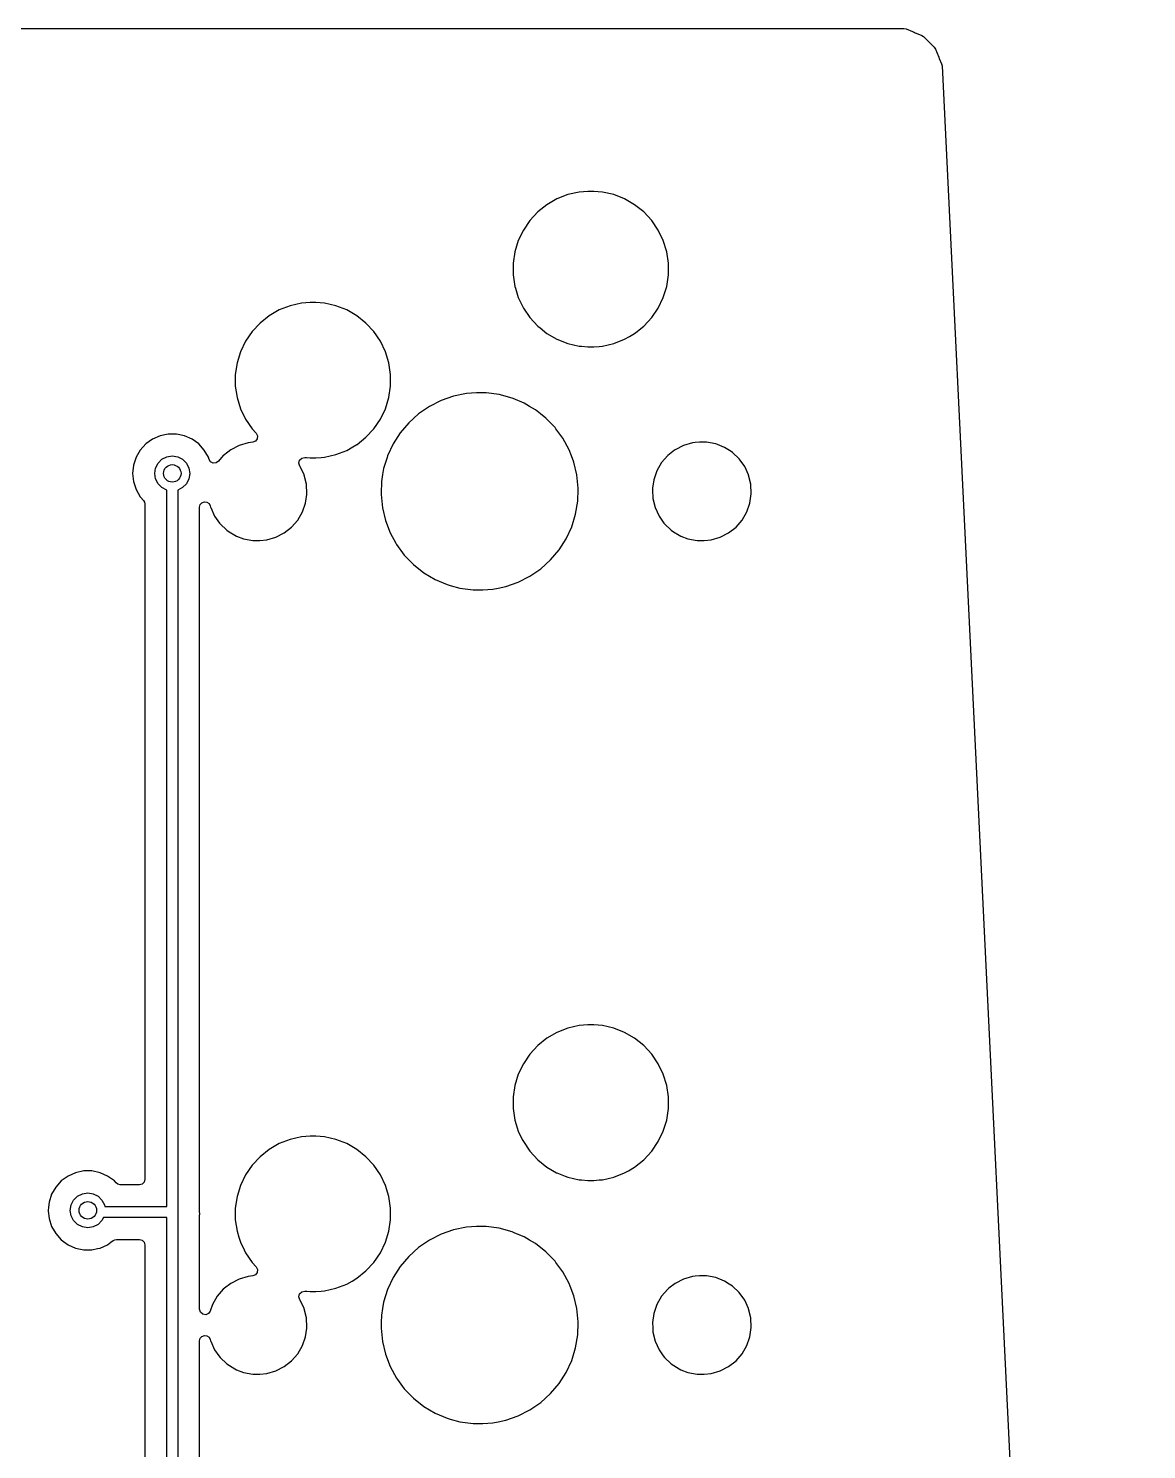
# Model space of a CAD drawing. Extents: x 51 to 201, y -153 to -28.
# Drawn here: x 175.42 to 200.98, y -60 to -27.52 of the extents above; entities that cross this region are included whole.
import ezdxf

# ---------------------------------------------------------------- set-up
doc = ezdxf.new("R2010")
doc.units = 0
doc.layers.add('BLACK', color=7, linetype='CONTINUOUS')

msp = doc.modelspace()

# ---------------------------------------------------------------- linework, layer by layer
at = {"layer": 'BLACK', "linetype": 'CONTINUOUS'}
for p, q in [((66.5009, -27.5214), (195.437, -27.5214)), ((195.437, -27.5214), (195.484, -27.5308)), ((195.484, -27.5308), (195.632, -27.5921)), ((195.632, -27.5921), (195.633, -27.5929)), ((195.633, -27.5929), (195.654, -27.6013)), ((195.654, -27.6013), (195.656, -27.6019)), ((195.656, -27.6019), (195.678, -27.611)), ((195.678, -27.611), (195.678, -27.6111)), ((195.678, -27.6111), (195.844, -27.68)), ((195.844, -27.68), (195.884, -27.7068)), ((195.884, -27.7068), (196.131, -27.9531)), ((196.131, -27.9531), (196.158, -27.9933)), ((196.158, -27.9933), (196.236, -28.1819)), ((196.236, -28.1819), (196.236, -28.183)), ((196.236, -28.183), (196.245, -28.2044)), ((196.245, -28.2044), (196.245, -28.2054)), ((196.245, -28.2054), (196.298, -28.3331)), ((196.298, -28.3331), (196.308, -28.3745)), ((196.308, -28.3745), (200.984, -124.592)), ((187.505, -31.4158), (187.275, -31.5489)), ((187.753, -31.3186), (187.505, -31.4158)), ((188.012, -31.2594), (187.753, -31.3186)), ((188.211, -31.2445), (188.012, -31.2594)), ((188.344, -31.2445), (188.211, -31.2445)), ((188.211, -31.2445), (188.211, -31.2445)), ((188.543, -31.2594), (188.344, -31.2445)), ((188.344, -31.2445), (188.344, -31.2445)), ((188.802, -31.3186), (188.543, -31.2594)), ((189.05, -31.4158), (188.802, -31.3186)), ((189.28, -31.5489), (189.05, -31.4158)), ((187.066, -31.7148), (186.885, -31.9099)), ((187.275, -31.5489), (187.066, -31.7148)), ((189.489, -31.7148), (189.28, -31.5489)), ((189.67, -31.9099), (189.489, -31.7148)), ((189.489, -31.7148), (189.489, -31.7148)), ((186.736, -32.1298), (186.62, -32.3695)), ((186.885, -31.9099), (186.736, -32.1298)), ((189.819, -32.1298), (189.67, -31.9099)), ((189.935, -32.3695), (189.819, -32.1298)), ((186.62, -32.3695), (186.542, -32.6238)), ((190.013, -32.6238), (189.935, -32.3695)), ((186.542, -32.6238), (186.502, -32.8869)), ((190.053, -32.8869), (190.013, -32.6238)), ((186.502, -32.8869), (186.502, -33.1531)), ((190.053, -33.1531), (190.053, -32.8869)), ((186.502, -33.1531), (186.542, -33.4162)), ((186.542, -33.4162), (186.554, -33.4575)), ((189.935, -33.6705), (190.013, -33.4162)), ((190.013, -33.4162), (190.053, -33.1531)), ((186.554, -33.4575), (186.62, -33.6705)), ((186.62, -33.6705), (186.736, -33.9102)), ((189.819, -33.9102), (189.935, -33.6705)), ((180.925, -34.0889), (180.716, -34.2548)), ((181.155, -33.9558), (180.925, -34.0889)), ((181.403, -33.8586), (181.155, -33.9558)), ((181.662, -33.7994), (181.403, -33.8586)), ((181.861, -33.7845), (181.662, -33.7994)), ((181.994, -33.7845), (181.861, -33.7845)), ((181.861, -33.7845), (181.861, -33.7845)), ((182.193, -33.7994), (181.994, -33.7845)), ((181.994, -33.7845), (181.994, -33.7845)), ((182.452, -33.8586), (182.193, -33.7994)), ((182.7, -33.9558), (182.452, -33.8586)), ((182.93, -34.0889), (182.7, -33.9558)), ((183.139, -34.2548), (182.93, -34.0889)), ((186.736, -33.9102), (186.885, -34.1301)), ((189.67, -34.1301), (189.819, -33.9102)), ((180.716, -34.2548), (180.535, -34.4499)), ((183.32, -34.4499), (183.139, -34.2548)), ((183.139, -34.2548), (183.139, -34.2548)), ((186.885, -34.1301), (187.066, -34.3252)), ((187.066, -34.3252), (187.118, -34.3661)), ((187.118, -34.3661), (187.275, -34.4911)), ((189.304, -34.4725), (189.489, -34.3252)), ((189.489, -34.3252), (189.67, -34.1301)), ((180.386, -34.6698), (180.27, -34.9095)), ((180.535, -34.4499), (180.386, -34.6698)), ((183.469, -34.6698), (183.32, -34.4499)), ((183.585, -34.9095), (183.469, -34.6698)), ((187.275, -34.4911), (187.505, -34.6242)), ((187.505, -34.6242), (187.505, -34.6242)), ((187.505, -34.6242), (187.753, -34.7214)), ((187.753, -34.7214), (188.012, -34.7806)), ((188.543, -34.7806), (188.802, -34.7214)), ((188.802, -34.7214), (189.05, -34.6242)), ((189.05, -34.6242), (189.161, -34.5599)), ((189.161, -34.5599), (189.28, -34.4911)), ((189.28, -34.4911), (189.304, -34.4725)), ((180.27, -34.9095), (180.192, -35.1638)), ((183.663, -35.1638), (183.585, -34.9095)), ((188.012, -34.7806), (188.069, -34.7849)), ((188.069, -34.7849), (188.211, -34.7955)), ((188.211, -34.7955), (188.211, -34.7955)), ((188.211, -34.7955), (188.344, -34.7955)), ((188.344, -34.7955), (188.468, -34.7862)), ((188.344, -34.7955), (188.344, -34.7955)), ((188.468, -34.7862), (188.543, -34.7806)), ((180.192, -35.1638), (180.152, -35.4269)), ((183.703, -35.4269), (183.663, -35.1638)), ((180.152, -35.4269), (180.152, -35.6931)), ((180.152, -35.6931), (180.192, -35.9562)), ((183.663, -35.9562), (183.703, -35.6931)), ((183.703, -35.6931), (183.703, -35.4269)), ((180.192, -35.9562), (180.27, -36.2105)), ((183.585, -36.2105), (183.663, -35.9562)), ((184.857, -36.0234), (184.588, -36.1593)), ((185.142, -35.9246), (184.857, -36.0234)), ((185.437, -35.8646), (185.142, -35.9246)), ((185.662, -35.8495), (185.437, -35.8646)), ((185.888, -35.8495), (185.662, -35.8495)), ((185.662, -35.8495), (185.662, -35.8495)), ((186.187, -35.8897), (185.888, -35.8495)), ((186.477, -35.9693), (186.187, -35.8897)), ((186.187, -35.8897), (186.187, -35.8897)), ((186.187, -35.8897), (186.187, -35.8897)), ((186.504, -35.9805), (186.477, -35.9693)), ((186.755, -36.0869), (186.504, -35.9805)), ((180.27, -36.2105), (180.386, -36.4502)), ((183.469, -36.4502), (183.585, -36.2105)), ((184.34, -36.3299), (184.116, -36.532)), ((184.588, -36.1593), (184.34, -36.3299)), ((186.877, -36.1593), (186.755, -36.0869)), ((187.014, -36.2404), (186.877, -36.1593)), ((187.127, -36.3299), (187.014, -36.2404)), ((187.25, -36.4272), (187.127, -36.3299)), ((180.386, -36.4502), (180.535, -36.6701)), ((180.535, -36.6701), (180.63, -36.7718)), ((183.139, -36.8652), (183.32, -36.6701)), ((183.32, -36.6701), (183.469, -36.4502)), ((184.116, -36.532), (183.922, -36.7621)), ((187.46, -36.6438), (187.25, -36.4272)), ((187.479, -36.6701), (187.46, -36.6438)), ((187.639, -36.8863), (187.479, -36.6701)), ((178.104, -37.0171), (177.977, -37.1578)), ((178.257, -36.9058), (178.104, -37.0171)), ((178.43, -36.8289), (178.257, -36.9058)), ((178.615, -36.7895), (178.43, -36.8289)), ((178.805, -36.7895), (178.615, -36.7895)), ((178.615, -36.7895), (178.615, -36.7895)), ((178.99, -36.8289), (178.805, -36.7895)), ((178.805, -36.7895), (178.805, -36.7895)), ((179.163, -36.9058), (178.99, -36.8289)), ((179.316, -37.0171), (179.163, -36.9058)), ((179.443, -37.1578), (179.316, -37.0171)), ((180.444, -36.9898), (180.237, -37.0504)), ((180.551, -36.9796), (180.444, -36.9898)), ((180.614, -36.9548), (180.551, -36.9796)), ((180.655, -36.9003), (180.614, -36.9548)), ((180.63, -36.7718), (180.661, -36.8325)), ((180.661, -36.8325), (180.655, -36.9003)), ((182.935, -37.0279), (183.139, -36.8652)), ((183.76, -37.016), (183.634, -37.2866)), ((183.922, -36.7621), (183.76, -37.016)), ((187.783, -37.1506), (187.639, -36.8863)), ((190.604, -36.9898), (190.397, -37.0504)), ((190.664, -36.9841), (190.604, -36.9898)), ((190.764, -36.9745), (190.664, -36.9841)), ((190.925, -36.9745), (190.764, -36.9745)), ((191.136, -37.0152), (190.925, -36.9745)), ((191.176, -37.0311), (191.136, -37.0152)), ((191.136, -37.0152), (191.136, -37.0152)), ((191.136, -37.0152), (191.136, -37.0152)), ((177.883, -37.3217), (177.824, -37.5017)), ((177.977, -37.1578), (177.883, -37.3217)), ((178.475, -37.3664), (178.586, -37.3096)), ((178.586, -37.3096), (178.71, -37.29)), ((178.71, -37.29), (178.834, -37.3096)), ((178.834, -37.3096), (178.945, -37.3664)), ((179.537, -37.3217), (179.443, -37.1578)), ((179.553, -37.3693), (179.537, -37.3217)), ((179.877, -37.2817), (179.764, -37.4122)), ((179.88, -37.2797), (179.877, -37.2817)), ((179.977, -37.2032), (179.88, -37.2797)), ((180.046, -37.1489), (179.977, -37.2032)), ((180.237, -37.0504), (180.046, -37.1489)), ((181.62, -37.389), (181.67, -37.3406)), ((181.67, -37.3406), (181.738, -37.3263)), ((181.738, -37.3263), (181.781, -37.3295)), ((181.781, -37.3295), (181.861, -37.3355)), ((181.861, -37.3355), (181.861, -37.3355)), ((181.861, -37.3355), (181.994, -37.3355)), ((181.994, -37.3355), (182.118, -37.3262)), ((181.994, -37.3355), (181.994, -37.3355)), ((182.118, -37.3262), (182.193, -37.3206)), ((182.193, -37.3206), (182.452, -37.2614)), ((182.452, -37.2614), (182.7, -37.1642)), ((182.7, -37.1642), (182.841, -37.0829)), ((182.841, -37.0829), (182.93, -37.0311)), ((182.93, -37.0311), (182.935, -37.0279)), ((183.621, -37.3263), (183.543, -37.5771)), ((183.633, -37.2893), (183.621, -37.3263)), ((183.634, -37.2866), (183.633, -37.2893)), ((187.836, -37.2866), (187.783, -37.1506)), ((187.892, -37.4317), (187.836, -37.2866)), ((190.037, -37.2817), (189.897, -37.4442)), ((190.04, -37.2797), (190.037, -37.2817)), ((190.195, -37.1578), (190.04, -37.2797)), ((190.206, -37.1489), (190.195, -37.1578)), ((190.397, -37.0504), (190.206, -37.1489)), ((191.336, -37.0951), (191.176, -37.0311)), ((191.484, -37.1902), (191.336, -37.0951)), ((191.516, -37.2113), (191.484, -37.1902)), ((191.672, -37.3596), (191.516, -37.2113)), ((177.824, -37.5017), (177.805, -37.69)), ((178.31, -37.69), (178.33, -37.5664)), ((178.33, -37.5664), (178.386, -37.4549)), ((178.386, -37.4549), (178.475, -37.3664)), ((178.945, -37.3664), (179.034, -37.4549)), ((179.034, -37.4549), (179.09, -37.5664)), ((179.09, -37.5664), (179.11, -37.69)), ((179.588, -37.4235), (179.553, -37.3693)), ((179.646, -37.4525), (179.588, -37.4235)), ((179.711, -37.4483), (179.646, -37.4525)), ((179.764, -37.4122), (179.711, -37.4483)), ((181.605, -37.4564), (181.62, -37.389)), ((181.627, -37.5218), (181.605, -37.4564)), ((181.637, -37.5347), (181.627, -37.5218)), ((181.723, -37.7248), (181.637, -37.5347)), ((183.543, -37.5771), (183.52, -37.7183)), ((187.962, -37.7248), (187.892, -37.4317)), ((189.789, -37.6303), (189.719, -37.8334)), ((189.897, -37.4442), (189.789, -37.6303)), ((191.691, -37.3859), (191.672, -37.3596)), ((191.797, -37.5347), (191.691, -37.3859)), ((191.883, -37.7248), (191.797, -37.5347)), ((177.805, -37.69), (177.824, -37.8783)), ((177.824, -37.8783), (177.883, -38.0583)), ((178.33, -37.8136), (178.31, -37.69)), ((178.386, -37.9251), (178.33, -37.8136)), ((178.475, -38.0136), (178.386, -37.9251)), ((179.034, -37.9251), (178.945, -38.0136)), ((179.09, -37.8136), (179.034, -37.9251)), ((179.11, -37.69), (179.09, -37.8136)), ((181.726, -37.7302), (181.723, -37.7248)), ((181.777, -37.9391), (181.726, -37.7302)), ((181.787, -38.1538), (181.777, -37.9391)), ((183.493, -37.8742), (183.484, -38.1457)), ((183.52, -37.7183), (183.493, -37.8742)), ((187.992, -38.0246), (187.962, -37.7248)), ((189.719, -37.8334), (189.691, -38.0283)), ((191.886, -37.7302), (191.883, -37.7248)), ((191.937, -37.9391), (191.886, -37.7302)), ((191.947, -38.1538), (191.937, -37.9391)), ((177.883, -38.0583), (177.977, -38.2222)), ((177.977, -38.2222), (177.992, -38.2382)), ((177.992, -38.2382), (178.053, -38.3057)), ((178.053, -38.3057), (178.076, -38.3442)), ((178.585, -38.0697), (178.475, -38.0136)), ((178.585, -54.445), (178.585, -38.0697)), ((178.945, -38.0136), (178.835, -38.0697)), ((178.835, -38.0697), (178.835, -54.57)), ((181.756, -38.3666), (181.784, -38.1754)), ((181.784, -38.1754), (181.787, -38.1538)), ((183.484, -38.1457), (183.483, -38.1754)), ((183.483, -38.1754), (183.513, -38.4752)), ((187.982, -38.3258), (187.991, -38.0462)), ((187.991, -38.0462), (187.992, -38.0246)), ((189.691, -38.0283), (189.688, -38.0462)), ((189.688, -38.0462), (189.689, -38.0622)), ((189.689, -38.0622), (189.698, -38.2609)), ((189.698, -38.2609), (189.749, -38.4698)), ((191.916, -38.3666), (191.947, -38.1538)), ((178.076, -38.3442), (178.084, -38.3887)), ((178.084, -38.3887), (178.084, -53.8205)), ((179.335, -38.4617), (179.35, -38.404)), ((179.335, -52.2031), (179.335, -38.4617)), ((179.35, -38.404), (179.389, -38.3595)), ((179.389, -38.3595), (179.445, -38.3386)), ((179.445, -38.3386), (179.504, -38.3458)), ((179.504, -38.3458), (179.553, -38.3797)), ((179.553, -38.3797), (179.58, -38.4324)), ((179.58, -38.4324), (179.586, -38.459)), ((179.586, -38.459), (179.589, -38.4698)), ((179.589, -38.4698), (179.678, -38.6653)), ((181.578, -38.7558), (181.686, -38.5697)), ((181.686, -38.5697), (181.756, -38.3666)), ((183.513, -38.4752), (183.583, -38.7683)), ((187.842, -38.9107), (187.932, -38.6229)), ((187.932, -38.6229), (187.982, -38.3258)), ((189.749, -38.4698), (189.838, -38.6653)), ((191.738, -38.7558), (191.846, -38.5697)), ((191.846, -38.5697), (191.916, -38.3666)), ((179.678, -38.6653), (179.791, -38.8236)), ((179.791, -38.8236), (179.803, -38.8404)), ((179.803, -38.8404), (179.959, -38.9887)), ((181.269, -39.0511), (181.438, -38.9183)), ((181.438, -38.9183), (181.578, -38.7558)), ((183.583, -38.7683), (183.692, -39.0494)), ((187.715, -39.184), (187.842, -38.9107)), ((189.838, -38.6653), (189.951, -38.8236)), ((189.951, -38.8236), (189.963, -38.8404)), ((189.963, -38.8404), (190.119, -38.9887)), ((191.429, -39.0511), (191.598, -38.9183)), ((191.598, -38.9183), (191.738, -38.7558)), ((179.959, -38.9887), (180.011, -39.0223)), ((180.011, -39.0223), (180.139, -39.1049)), ((180.139, -39.1049), (180.179, -39.121)), ((180.179, -39.121), (180.339, -39.1848)), ((180.339, -39.1848), (180.55, -39.2255)), ((180.55, -39.2255), (180.711, -39.2255)), ((180.711, -39.2255), (180.871, -39.2102)), ((180.711, -39.2255), (180.711, -39.2255)), ((180.871, -39.2102), (181.078, -39.1496)), ((181.078, -39.1496), (181.269, -39.0511)), ((183.692, -39.0494), (183.818, -39.2805)), ((183.818, -39.2805), (183.836, -39.3137)), ((187.553, -39.4379), (187.715, -39.184)), ((190.119, -38.9887), (190.171, -39.0223)), ((190.171, -39.0223), (190.299, -39.1049)), ((190.299, -39.1049), (190.339, -39.121)), ((190.339, -39.121), (190.499, -39.1848)), ((190.499, -39.1848), (190.71, -39.2255)), ((190.71, -39.2255), (190.871, -39.2255)), ((190.871, -39.2255), (191.031, -39.2102)), ((190.871, -39.2255), (190.871, -39.2255)), ((191.031, -39.2102), (191.238, -39.1496)), ((191.238, -39.1496), (191.429, -39.0511)), ((183.836, -39.3137), (184.015, -39.5562)), ((184.015, -39.5562), (184.225, -39.7728)), ((187.359, -39.668), (187.553, -39.4379)), ((184.225, -39.7728), (184.461, -39.9596)), ((186.887, -40.0407), (187.135, -39.8701)), ((187.135, -39.8701), (187.359, -39.668)), ((184.461, -39.9596), (184.72, -40.1131)), ((184.72, -40.1131), (184.998, -40.2307)), ((184.998, -40.2307), (184.998, -40.2307)), ((184.998, -40.2307), (184.998, -40.2307)), ((184.998, -40.2307), (185.062, -40.2483)), ((185.062, -40.2483), (185.288, -40.3103)), ((186.333, -40.2754), (186.618, -40.1766)), ((186.618, -40.1766), (186.887, -40.0407)), ((185.288, -40.3103), (185.587, -40.3505)), ((185.587, -40.3505), (185.813, -40.3505)), ((185.813, -40.3505), (186.038, -40.3354)), ((185.813, -40.3505), (185.813, -40.3505)), ((186.038, -40.3354), (186.161, -40.3103)), ((186.161, -40.3103), (186.333, -40.2754)), ((188.012, -50.3094), (187.753, -50.3686)), ((188.211, -50.2945), (188.012, -50.3094)), ((188.344, -50.2945), (188.211, -50.2945)), ((188.211, -50.2945), (188.211, -50.2945)), ((188.543, -50.3094), (188.344, -50.2945)), ((188.344, -50.2945), (188.344, -50.2945)), ((188.802, -50.3686), (188.543, -50.3094)), ((187.275, -50.5989), (187.066, -50.7648)), ((187.505, -50.4658), (187.275, -50.5989)), ((187.753, -50.3686), (187.505, -50.4658)), ((189.05, -50.4658), (188.802, -50.3686)), ((189.28, -50.5989), (189.05, -50.4658)), ((189.489, -50.7648), (189.28, -50.5989)), ((186.885, -50.9599), (186.736, -51.1798)), ((187.066, -50.7648), (186.885, -50.9599)), ((189.67, -50.9599), (189.489, -50.7648)), ((189.489, -50.7648), (189.489, -50.7648)), ((189.819, -51.1798), (189.67, -50.9599)), ((186.736, -51.1798), (186.62, -51.4195)), ((189.935, -51.4195), (189.819, -51.1798)), ((186.62, -51.4195), (186.542, -51.6738)), ((190.013, -51.6738), (189.935, -51.4195)), ((186.542, -51.6738), (186.502, -51.9369)), ((186.502, -51.9369), (186.502, -52.2031)), ((190.053, -51.9369), (190.013, -51.6738)), ((190.053, -52.2031), (190.053, -51.9369)), ((179.335, -54.5465), (179.335, -52.2031)), ((186.502, -52.2031), (186.542, -52.4662)), ((190.013, -52.4662), (190.053, -52.2031)), ((186.542, -52.4662), (186.596, -52.642)), ((189.935, -52.7205), (190.013, -52.4662)), ((181.403, -52.9086), (181.155, -53.0058)), ((181.662, -52.8494), (181.403, -52.9086)), ((181.861, -52.8345), (181.662, -52.8494)), ((181.994, -52.8345), (181.861, -52.8345)), ((181.861, -52.8345), (181.861, -52.8345)), ((182.193, -52.8494), (181.994, -52.8345)), ((181.994, -52.8345), (181.994, -52.8345)), ((182.452, -52.9086), (182.193, -52.8494)), ((182.7, -53.0058), (182.452, -52.9086)), ((186.596, -52.642), (186.62, -52.7205)), ((186.62, -52.7205), (186.711, -52.9086)), ((186.711, -52.9086), (186.736, -52.9602)), ((189.819, -52.9602), (189.935, -52.7205)), ((180.925, -53.1389), (180.716, -53.3048)), ((181.155, -53.0058), (180.925, -53.1389)), ((182.93, -53.1389), (182.7, -53.0058)), ((183.139, -53.3048), (182.93, -53.1389)), ((186.736, -52.9602), (186.885, -53.1801)), ((186.885, -53.1801), (187.066, -53.3752)), ((189.489, -53.3752), (189.67, -53.1801)), ((189.67, -53.1801), (189.819, -52.9602)), ((180.535, -53.4999), (180.386, -53.7198)), ((180.716, -53.3048), (180.535, -53.4999)), ((183.32, -53.4999), (183.139, -53.3048)), ((183.139, -53.3048), (183.139, -53.3048)), ((183.469, -53.7198), (183.32, -53.4999)), ((187.066, -53.3752), (187.275, -53.5411)), ((187.275, -53.5411), (187.496, -53.6689)), ((189.138, -53.6236), (189.28, -53.5411)), ((189.28, -53.5411), (189.489, -53.3752)), ((189.28, -53.5411), (189.28, -53.5411)), ((176.174, -53.8571), (176.047, -53.9978)), ((176.327, -53.7458), (176.174, -53.8571)), ((176.5, -53.6689), (176.327, -53.7458)), ((176.685, -53.6295), (176.5, -53.6689)), ((176.875, -53.6295), (176.685, -53.6295)), ((176.685, -53.6295), (176.685, -53.6295)), ((177.06, -53.6689), (176.875, -53.6295)), ((176.875, -53.6295), (176.875, -53.6295)), ((177.233, -53.7458), (177.06, -53.6689)), ((177.386, -53.8571), (177.233, -53.7458)), ((177.428, -53.9035), (177.386, -53.8571)), ((177.469, -53.9338), (177.428, -53.9035)), ((178.068, -53.8825), (178.022, -53.9279)), ((178.084, -53.8205), (178.068, -53.8825)), ((180.386, -53.7198), (180.27, -53.9595)), ((183.585, -53.9595), (183.469, -53.7198)), ((187.496, -53.6689), (187.505, -53.6742)), ((187.505, -53.6742), (187.615, -53.7174)), ((187.615, -53.7174), (187.695, -53.7489)), ((187.695, -53.7489), (187.753, -53.7714)), ((187.753, -53.7714), (188.012, -53.8306)), ((188.012, -53.8306), (188.069, -53.8349)), ((188.069, -53.8349), (188.211, -53.8455)), ((188.211, -53.8455), (188.211, -53.8455)), ((188.211, -53.8455), (188.344, -53.8455)), ((188.344, -53.8455), (188.468, -53.8362)), ((188.344, -53.8455), (188.344, -53.8455)), ((188.468, -53.8362), (188.543, -53.8306)), ((188.543, -53.8306), (188.802, -53.7714)), ((188.802, -53.7714), (189.05, -53.6742)), ((189.05, -53.6742), (189.138, -53.6236)), ((175.953, -54.1617), (175.894, -54.3417)), ((176.047, -53.9978), (175.953, -54.1617)), ((176.456, -54.2949), (176.545, -54.2064)), ((176.545, -54.2064), (176.656, -54.1496)), ((176.656, -54.1496), (176.78, -54.13)), ((176.78, -54.13), (176.904, -54.1496)), ((176.904, -54.1496), (177.015, -54.2064)), ((177.015, -54.2064), (177.104, -54.2949)), ((177.52, -53.9445), (177.469, -53.9338)), ((177.96, -53.9445), (177.52, -53.9445)), ((178.022, -53.9279), (177.96, -53.9445)), ((180.192, -54.2138), (180.152, -54.4769)), ((180.27, -53.9595), (180.192, -54.2138)), ((183.663, -54.2138), (183.585, -53.9595)), ((183.703, -54.4769), (183.663, -54.2138)), ((175.882, -54.4594), (175.875, -54.53)), ((175.875, -54.53), (175.877, -54.5503)), ((175.877, -54.5503), (175.894, -54.7183)), ((175.894, -54.3417), (175.882, -54.4594)), ((176.38, -54.53), (176.4, -54.4064)), ((176.4, -54.6536), (176.38, -54.53)), ((176.4, -54.4064), (176.456, -54.2949)), ((177.104, -54.2949), (177.16, -54.4064)), ((177.16, -54.4064), (177.167, -54.445)), ((177.167, -54.445), (178.585, -54.445)), ((179.336, -54.5542), (179.335, -54.5465)), ((179.339, -54.6096), (179.336, -54.5542)), ((180.152, -54.4769), (180.152, -54.7431)), ((183.703, -54.7431), (183.703, -54.4769)), ((175.894, -54.7183), (175.953, -54.8983)), ((176.456, -54.7651), (176.4, -54.6536)), ((176.545, -54.8536), (176.456, -54.7651)), ((176.656, -54.9104), (176.545, -54.8536)), ((177.015, -54.8536), (176.904, -54.9104)), ((177.104, -54.7651), (177.015, -54.8536)), ((177.139, -54.695), (177.104, -54.7651)), ((178.585, -54.695), (177.139, -54.695)), ((178.585, -73.495), (178.585, -54.695)), ((178.835, -54.57), (178.835, -73.62)), ((179.335, -54.6408), (179.338, -54.6176)), ((179.335, -56.7911), (179.335, -54.6408)), ((179.338, -54.6176), (179.339, -54.6096)), ((180.152, -54.7431), (180.192, -55.0062)), ((183.663, -55.0062), (183.703, -54.7431)), ((175.953, -54.8983), (176.047, -55.0622)), ((176.047, -55.0622), (176.174, -55.2029)), ((176.174, -55.2029), (176.327, -55.3142)), ((176.78, -54.93), (176.656, -54.9104)), ((176.904, -54.9104), (176.78, -54.93)), ((177.363, -55.2192), (177.398, -55.2016)), ((177.398, -55.2016), (177.436, -55.1955)), ((177.436, -55.1955), (177.96, -55.1955)), ((177.96, -55.1955), (178.022, -55.2121)), ((180.192, -55.0062), (180.234, -55.1429)), ((180.234, -55.1429), (180.27, -55.2605)), ((183.585, -55.2605), (183.663, -55.0062)), ((184.857, -55.0734), (184.588, -55.2093)), ((185.142, -54.9746), (184.857, -55.0734)), ((185.437, -54.9146), (185.142, -54.9746)), ((185.662, -54.8995), (185.437, -54.9146)), ((185.888, -54.8995), (185.662, -54.8995)), ((185.662, -54.8995), (185.662, -54.8995)), ((186.187, -54.9397), (185.888, -54.8995)), ((186.477, -55.0193), (186.187, -54.9397)), ((186.187, -54.9397), (186.187, -54.9397)), ((186.187, -54.9397), (186.187, -54.9397)), ((186.544, -55.0477), (186.477, -55.0193)), ((186.755, -55.1369), (186.544, -55.0477)), ((186.877, -55.2092), (186.755, -55.1369)), ((176.327, -55.3142), (176.5, -55.3911)), ((176.5, -55.3911), (176.685, -55.4305)), ((176.685, -55.4305), (176.685, -55.4305)), ((176.685, -55.4305), (176.875, -55.4305)), ((176.875, -55.4305), (176.998, -55.4043)), ((176.875, -55.4305), (176.875, -55.4305)), ((176.998, -55.4043), (177.06, -55.3911)), ((177.06, -55.3911), (177.233, -55.3142)), ((177.233, -55.3142), (177.307, -55.2605)), ((177.307, -55.2605), (177.363, -55.2192)), ((178.022, -55.2121), (178.068, -55.2575)), ((178.068, -55.2575), (178.084, -55.3195)), ((178.084, -55.3195), (178.084, -72.8705)), ((180.27, -55.2605), (180.354, -55.4342)), ((180.354, -55.4342), (180.386, -55.5002)), ((180.386, -55.5002), (180.535, -55.7201)), ((183.32, -55.7201), (183.469, -55.5002)), ((183.469, -55.5002), (183.585, -55.2605)), ((184.34, -55.3799), (184.116, -55.582)), ((184.588, -55.2093), (184.34, -55.3799)), ((187.014, -55.2904), (186.877, -55.2092)), ((187.247, -55.4742), (187.014, -55.2904)), ((187.25, -55.4772), (187.247, -55.4742)), ((187.46, -55.6938), (187.25, -55.4772)), ((180.535, -55.7201), (180.63, -55.8218)), ((180.63, -55.8218), (180.661, -55.8825)), ((183.139, -55.9152), (183.32, -55.7201)), ((183.922, -55.8121), (183.76, -56.066)), ((184.116, -55.582), (183.922, -55.8121)), ((187.479, -55.7201), (187.46, -55.6938)), ((187.639, -55.9363), (187.479, -55.7201)), ((180.237, -56.1004), (180.046, -56.1989)), ((180.444, -56.0398), (180.237, -56.1004)), ((180.551, -56.0296), (180.444, -56.0398)), ((180.614, -56.0048), (180.551, -56.0296)), ((180.655, -55.9503), (180.614, -56.0048)), ((180.661, -55.8825), (180.655, -55.9503)), ((182.7, -56.2142), (182.82, -56.1451)), ((182.82, -56.1451), (182.93, -56.0811)), ((182.93, -56.0811), (183.139, -55.9152)), ((182.93, -56.0811), (182.93, -56.0811)), ((183.76, -56.066), (183.633, -56.3393)), ((187.783, -56.2006), (187.639, -55.9363)), ((190.397, -56.1004), (190.206, -56.1989)), ((190.604, -56.0398), (190.397, -56.1004)), ((190.664, -56.0341), (190.604, -56.0398)), ((190.764, -56.0245), (190.664, -56.0341)), ((190.925, -56.0245), (190.764, -56.0245)), ((191.136, -56.0652), (190.925, -56.0245)), ((191.138, -56.066), (191.136, -56.0652)), ((191.136, -56.0652), (191.136, -56.0652)), ((191.136, -56.0652), (191.136, -56.0652)), ((191.336, -56.1451), (191.138, -56.066)), ((191.443, -56.2142), (191.336, -56.1451)), ((179.737, -56.4942), (179.629, -56.6803)), ((179.877, -56.3317), (179.737, -56.4942)), ((179.903, -56.3114), (179.877, -56.3317)), ((180.046, -56.1989), (179.903, -56.3114)), ((180.046, -56.1989), (180.046, -56.1989)), ((180.046, -56.1989), (180.046, -56.1989)), ((181.605, -56.5064), (181.62, -56.439)), ((181.627, -56.5718), (181.605, -56.5064)), ((181.62, -56.439), (181.67, -56.3906)), ((181.67, -56.3906), (181.738, -56.3763)), ((181.738, -56.3763), (181.786, -56.3799)), ((181.786, -56.3799), (181.861, -56.3855)), ((181.861, -56.3855), (181.861, -56.3855)), ((181.861, -56.3855), (181.994, -56.3855)), ((181.994, -56.3855), (182.118, -56.3762)), ((181.994, -56.3855), (181.994, -56.3855)), ((182.118, -56.3762), (182.193, -56.3706)), ((182.193, -56.3706), (182.452, -56.3114)), ((182.452, -56.3114), (182.7, -56.2142)), ((183.633, -56.3393), (183.543, -56.6271)), ((187.807, -56.2613), (187.783, -56.2006)), ((187.892, -56.4817), (187.807, -56.2613)), ((187.962, -56.7748), (187.892, -56.4817)), ((189.897, -56.4942), (189.789, -56.6803)), ((190.037, -56.3317), (189.897, -56.4942)), ((190.063, -56.3114), (190.037, -56.3317)), ((190.206, -56.1989), (190.063, -56.3114)), ((190.206, -56.1989), (190.206, -56.1989)), ((190.206, -56.1989), (190.206, -56.1989)), ((191.516, -56.2613), (191.443, -56.2142)), ((191.672, -56.4096), (191.516, -56.2613)), ((191.797, -56.5847), (191.672, -56.4096)), ((191.672, -56.4096), (191.672, -56.4096)), ((179.355, -56.8571), (179.335, -56.7911)), ((179.577, -56.8316), (179.537, -56.8878)), ((179.629, -56.6803), (179.577, -56.8316)), ((181.637, -56.5847), (181.627, -56.5718)), ((181.723, -56.7748), (181.637, -56.5847)), ((181.726, -56.7802), (181.723, -56.7748)), ((181.777, -56.9891), (181.726, -56.7802)), ((183.518, -56.7748), (183.493, -56.9242)), ((183.543, -56.6271), (183.518, -56.7748)), ((187.992, -57.0746), (187.962, -56.7748)), ((189.789, -56.6803), (189.719, -56.8834)), ((191.883, -56.7748), (191.797, -56.5847)), ((191.886, -56.7802), (191.883, -56.7748)), ((191.937, -56.9891), (191.886, -56.7802)), ((179.406, -56.9029), (179.355, -56.8571)), ((179.474, -56.9143), (179.406, -56.9029)), ((179.537, -56.8878), (179.474, -56.9143)), ((181.787, -57.2038), (181.777, -56.9891)), ((183.488, -57.0962), (183.483, -57.2254)), ((183.493, -56.9242), (183.488, -57.0962)), ((187.982, -57.3758), (187.991, -57.0962)), ((187.991, -57.0962), (187.992, -57.0746)), ((189.719, -56.8834), (189.688, -57.0962)), ((189.688, -57.0962), (189.694, -57.2135)), ((189.688, -57.0962), (189.688, -57.0962)), ((191.947, -57.2038), (191.937, -56.9891)), ((179.335, -57.5117), (179.35, -57.454)), ((179.35, -57.454), (179.389, -57.4095)), ((179.389, -57.4095), (179.445, -57.3886)), ((179.445, -57.3886), (179.504, -57.3958)), ((179.504, -57.3958), (179.553, -57.4297)), ((179.553, -57.4297), (179.58, -57.4824)), ((181.686, -57.6197), (181.756, -57.4166)), ((181.756, -57.4166), (181.784, -57.2254)), ((181.784, -57.2254), (181.787, -57.2038)), ((183.483, -57.2254), (183.513, -57.5252)), ((187.932, -57.6729), (187.982, -57.3758)), ((189.694, -57.2135), (189.698, -57.3109)), ((189.698, -57.3109), (189.749, -57.5198)), ((191.846, -57.6197), (191.916, -57.4166)), ((191.916, -57.4166), (191.947, -57.2038)), ((179.335, -71.2531), (179.335, -57.5117)), ((179.58, -57.4824), (179.587, -57.5117)), ((179.587, -57.5117), (179.589, -57.5198)), ((179.589, -57.5198), (179.678, -57.7153)), ((179.678, -57.7153), (179.775, -57.8512)), ((181.438, -57.9683), (181.578, -57.8058)), ((181.578, -57.8058), (181.686, -57.6197)), ((183.513, -57.5252), (183.583, -57.8183)), ((187.842, -57.9607), (187.932, -57.6729)), ((189.749, -57.5198), (189.838, -57.7153)), ((189.838, -57.7153), (189.935, -57.8512)), ((191.598, -57.9683), (191.738, -57.8058)), ((191.738, -57.8058), (191.846, -57.6197)), ((179.775, -57.8512), (179.803, -57.8904)), ((179.803, -57.8904), (179.959, -58.0387)), ((179.959, -58.0387), (180.015, -58.0747)), ((180.015, -58.0747), (180.139, -58.1549)), ((181.078, -58.1996), (181.269, -58.1011)), ((181.269, -58.1011), (181.438, -57.9683)), ((183.583, -57.8183), (183.692, -58.0994)), ((183.692, -58.0994), (183.836, -58.3637)), ((187.715, -58.234), (187.842, -57.9607)), ((189.935, -57.8512), (189.963, -57.8904)), ((189.963, -57.8904), (190.119, -58.0387)), ((190.119, -58.0387), (190.175, -58.0747)), ((190.175, -58.0747), (190.299, -58.1549)), ((191.238, -58.1996), (191.429, -58.1011)), ((191.429, -58.1011), (191.598, -57.9683)), ((180.139, -58.1549), (180.179, -58.171)), ((180.179, -58.171), (180.339, -58.2348)), ((180.339, -58.2348), (180.55, -58.2755)), ((180.55, -58.2755), (180.711, -58.2755)), ((180.711, -58.2755), (180.871, -58.2602)), ((180.711, -58.2755), (180.711, -58.2755)), ((180.871, -58.2602), (181.078, -58.1996)), ((183.836, -58.3637), (183.857, -58.3923)), ((183.857, -58.3923), (184.015, -58.6062)), ((187.553, -58.4879), (187.715, -58.234)), ((190.299, -58.1549), (190.339, -58.171)), ((190.339, -58.171), (190.499, -58.2348)), ((190.499, -58.2348), (190.71, -58.2755)), ((190.71, -58.2755), (190.871, -58.2755)), ((190.871, -58.2755), (191.031, -58.2602)), ((190.871, -58.2755), (190.871, -58.2755)), ((191.031, -58.2602), (191.238, -58.1996)), ((184.015, -58.6062), (184.225, -58.8228)), ((187.135, -58.9201), (187.359, -58.718)), ((187.359, -58.718), (187.553, -58.4879)), ((184.225, -58.8228), (184.461, -59.0096)), ((184.461, -59.0096), (184.72, -59.1631)), ((186.618, -59.2266), (186.887, -59.0907)), ((186.887, -59.0907), (187.135, -58.9201)), ((184.72, -59.1631), (184.998, -59.2807)), ((184.998, -59.2807), (184.998, -59.2807)), ((184.998, -59.2807), (184.998, -59.2807)), ((184.998, -59.2807), (185.062, -59.2983)), ((185.062, -59.2983), (185.288, -59.3603)), ((185.288, -59.3603), (185.587, -59.4005)), ((185.587, -59.4005), (185.813, -59.4005)), ((185.813, -59.4005), (186.038, -59.3854)), ((185.813, -59.4005), (185.813, -59.4005)), ((186.038, -59.3854), (186.161, -59.3603)), ((186.161, -59.3603), (186.333, -59.3254)), ((186.333, -59.3254), (186.618, -59.2266))]:
    msp.add_line(p, q, dxfattribs=at)
at = {"layer": 'BLACK'}
for centre in [(178.71, -37.69), (176.78, -54.53)]:
    msp.add_circle(centre, 0.2, dxfattribs=at)

doc.saveas('drawing.dxf')
